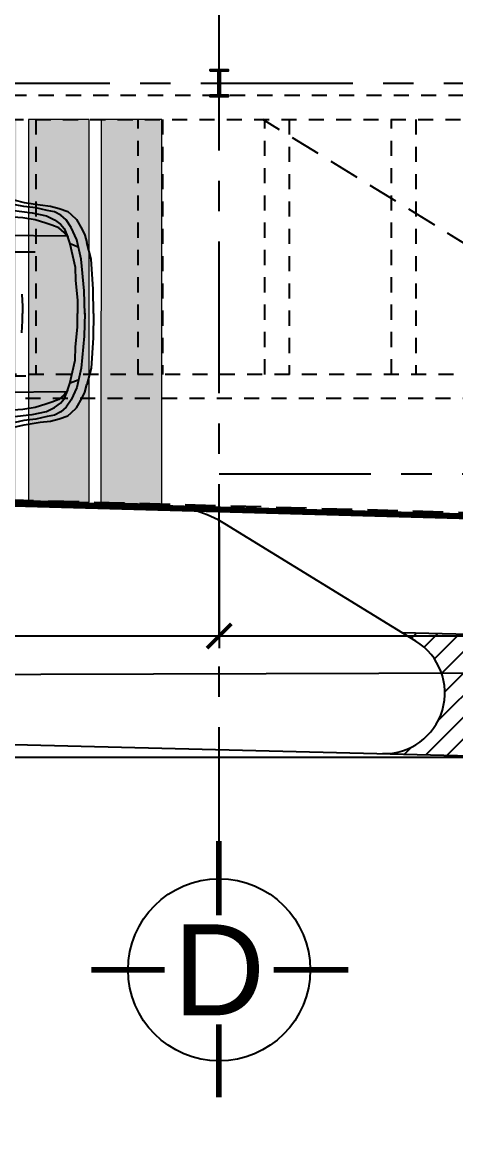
# Model space of a CAD drawing. Header units: metres. Extents: x -598 to 357, y -242 to 574.
# Drawn here: x -299.45 to -295.89, y 402.7 to 411.89 of the extents above; entities that cross this region are included whole.
import ezdxf
from ezdxf.enums import TextEntityAlignment as Align

# ---------------------------------------------------------------- set-up
doc = ezdxf.new("R2010")
doc.units = ezdxf.units.M
doc.header["$PDMODE"] = 3
for name, pattern in [('xref_Nivel PB$0$DASHED2', [0.375, 0.25, -0.125]), ('xref_Nivel PB$0$HIDDEN2', [0.1875, 0.125, -0.0625]), ('Zxref_Eje_Pb$0$ZXREF-EJES NTECH$0$XREF-EJES$0$CENTERX2', [4, 2.5, -0.5, 0.5, -0.5])]:
    doc.linetypes.add(name, pattern=pattern)
doc.layers.add('Muro Mamspoteria', color=5, linetype='Continuous', lineweight=9)
for name, color, linetype in [('xref_Nivel PB$0$B-bordillo', 1, 'Continuous'), ('xref_Nivel PB$0$C-columna metalica', 2, 'Continuous'), ('xref_Nivel PB$0$P-pergola', 2, 'Continuous'), ('xref_Nivel PB$0$R-rampa', 1, 'Continuous'), ('xref_Nivel PB$0$V-vehiculo', 8, 'Continuous'), ('xref_Nivel PB$0$Z-XREF', 7, 'Continuous'), ('Zxref_Eje_Pb$0$EJE-cota', 1, 'Continuous'), ('Zxref_Eje_Pb$0$EJE-Linea', 8, 'Continuous'), ('Zxref_Eje_Pb$0$EJE_CALLE', 1, 'Continuous'), ('Zxref_Eje_Pb$0$EJE_POLIGONO', 6, 'Continuous')]:
    doc.layers.add(name, color=color, linetype=linetype)
doc.layers.add('xref_Nivel PB$0$S-señalizacion', color=253, linetype='Continuous', lineweight=0, transparency=0.2)
doc.styles.add('Zxref_Eje_Pb$0$Standard', font='arial.ttf')
doc.styles.add('Zxref_Eje_Pb$0$TITULOS', font='X-HLVB1O', dxfattribs={"oblique": 5})
doc.dimstyles.new('Zxref_Eje_Pb$0$EJE', dxfattribs={"dimtxt": 0.375, "dimasz": 0.2, "dimexe": 0.1, "dimexo": 0.1, "dimgap": 0.1, "dimtad": 1, "dimzin": 0, "dimdsep": 46, "dimtxsty": 'Zxref_Eje_Pb$0$Standard', "dimblk": 'Zxref_Eje_Pb$0$_ArchTick', "dimcen": 0.1, "dimclrd": 256, "dimclre": 256, "dimclrt": 2, "dimaunit": 1, "dimadec": 3, "dimazin": 0, "dimtfac": 1, "dimtix": 1, "dimtmove": 2, "dimatfit": 3, "dimldrblk": 'Zxref_Eje_Pb$0$_ArchTick', "dimfxl": 0.2, "dimtfill": 1, "dimtolj": 1, "dimtzin": 0, "dimarcsym": 1})

# ---------------------------------------------------------------- blocks, each defined once
blk = doc.blocks.new('xref_Nivel PB$0$V26')
at = {"layer": 'xref_Nivel PB$0$V-vehiculo'}
for p, q in [((870.0755, 103.1301), (870.1609, 103.1094)), ((870.1609, 103.1094), (870.2928, 103.0888)), ((870.057, 103.045), (870.2263, 103.0255)), ((870.1569, 103.0755), (870.0847, 103.0893)), ((870.2569, 103.0644), (870.1569, 103.0755)), ((870.2263, 103.0255), (870.3429, 103.0006)), ((870.3485, 103.0422), (870.2569, 103.0644)), ((870.2928, 103.0888), (870.3756, 103.0784)), ((870.4088, 103.0314), (870.3485, 103.0422)), ((870.3756, 103.0784), (870.448, 103.0603)), ((870.4608, 103.0037), (870.4088, 103.0314)), ((870.448, 103.0603), (870.5205, 103.0345)), ((870.5058, 102.9656), (870.4608, 103.0037)), ((870.5205, 103.0345), (870.5463, 103.0112)), ((870.5463, 103.0112), (870.5903, 102.9699)), ((870.1486, 102.9839), (870.0237, 102.9923)), ((870.2513, 102.9673), (870.1486, 102.9839)), ((870.3374, 102.9396), (870.2513, 102.9673)), ((870.3873, 102.9229), (870.3374, 102.9396)), ((870.3429, 103.0006), (870.4096, 102.9673)), ((870.4456, 102.9007), (870.3873, 102.9229)), ((870.4096, 102.9673), (870.4595, 102.9312)), ((870.4595, 102.9312), (870.4901, 102.8952)), ((870.5474, 102.9033), (870.5058, 102.9656)), ((870.5903, 102.9699), (870.6369, 102.8872)), ((869.9633, 102.8402), (870.5128, 102.834)), ((870.4901, 102.8619), (870.4456, 102.9007)), ((870.4901, 102.8952), (870.5206, 102.8231)), ((870.515, 102.8314), (870.4901, 102.8619)), ((870.5128, 102.834), (870.537, 102.7682)), ((870.5925, 102.8029), (870.5474, 102.9033)), ((870.6369, 102.8872), (870.6602, 102.8407)), ((870.6602, 102.8407), (870.6757, 102.7786)), ((870.537, 102.7682), (870.5786, 102.5778)), ((870.6039, 102.7426), (870.54, 102.7676)), ((870.6306, 102.6436), (870.5925, 102.8029)), ((870.7103, 102.6436), (870.6757, 102.7786)), ((869.7289, 102.7031), (870.2502, 102.7031)), ((870.6549, 102.3805), (870.6306, 102.6436)), ((870.7276, 102.3943), (870.7103, 102.6436)), ((870.5786, 102.5778), (870.5821, 102.467)), ((870.5821, 102.467), (870.5994, 102.3043)), ((870.6583, 102.19), (870.6549, 102.3805)), ((870.7311, 102.1935), (870.7276, 102.3943)), ((870.142, 102.3528), (870.1454, 102.2524)), ((870.5994, 102.3043), (870.5994, 102.1938)), ((870.1454, 102.2524), (870.1454, 102.1938)), ((870.1454, 102.1352), (870.1454, 102.1938)), ((870.5994, 102.0833), (870.5994, 102.1938)), ((870.6583, 102.1975), (870.6549, 102.0071)), ((870.7311, 102.1941), (870.7276, 101.9933)), ((870.142, 102.0348), (870.1454, 102.1352)), ((870.5821, 101.9206), (870.5994, 102.0833)), ((870.6549, 102.0071), (870.6306, 101.744)), ((870.7276, 101.9933), (870.7103, 101.744)), ((870.5786, 101.8098), (870.5821, 101.9206)), ((870.537, 101.6193), (870.5786, 101.8098)), ((870.6306, 101.744), (870.5925, 101.5847)), ((870.7103, 101.744), (870.6757, 101.6089)), ((869.7392, 101.6821), (870.1727, 101.6821)), ((870.6039, 101.6449), (870.54, 101.62)), ((869.9633, 101.5473), (870.5128, 101.5535)), ((870.4901, 101.4924), (870.5206, 101.5645)), ((870.515, 101.5562), (870.4901, 101.5257)), ((870.5128, 101.5535), (870.537, 101.6193)), ((870.5925, 101.5847), (870.5474, 101.4843)), ((870.6369, 101.5004), (870.6602, 101.5469)), ((870.6602, 101.5469), (870.6757, 101.6089)), ((870.3374, 101.448), (870.2513, 101.4203)), ((870.3873, 101.4647), (870.3374, 101.448)), ((870.4456, 101.4868), (870.3873, 101.4647)), ((870.4096, 101.4203), (870.4595, 101.4563)), ((870.4901, 101.5257), (870.4456, 101.4868)), ((870.4595, 101.4563), (870.4901, 101.4924)), ((870.5474, 101.4843), (870.5058, 101.422)), ((870.5903, 101.4177), (870.6369, 101.5004)), ((870.1486, 101.4036), (870.0237, 101.3953)), ((870.057, 101.3426), (870.2263, 101.362)), ((870.2513, 101.4203), (870.1486, 101.4036)), ((870.2263, 101.362), (870.3429, 101.387)), ((870.3429, 101.387), (870.4096, 101.4203)), ((870.4088, 101.3562), (870.3485, 101.3454)), ((870.4608, 101.3839), (870.4088, 101.3562)), ((870.448, 101.3272), (870.5205, 101.3531)), ((870.5058, 101.422), (870.4608, 101.3839)), ((870.5205, 101.3531), (870.5463, 101.3763)), ((870.5463, 101.3763), (870.5903, 101.4177)), ((870.0755, 101.2575), (870.1609, 101.2781)), ((870.1569, 101.3121), (870.0847, 101.2982)), ((870.2569, 101.3232), (870.1569, 101.3121)), ((870.1609, 101.2781), (870.2928, 101.2988)), ((870.3485, 101.3454), (870.2569, 101.3232)), ((870.2928, 101.2988), (870.3756, 101.3091)), ((870.3756, 101.3091), (870.448, 101.3272))]:
    blk.add_line(p, q, dxfattribs=at)
blk = doc.blocks.new('Zxref_Eje_Pb$0$_ArchTick')
at = {"color": 0, "linetype": 'ByBlock', "const_width": 0.15}
blk.add_lwpolyline([(-0.5, -0.5), (0.5, 0.5)], dxfattribs=at)
blk = doc.blocks.new('*D200')
at = {"layer": 'Defpoints', "color": 0, "transparency": 16777216}
for p in [(54.531, 10.5687), (61.681, 10.5687), (61.681, 9.5687)]:
    blk.add_point(p, dxfattribs=at)
at = {"layer": 'Zxref_Eje_Pb$0$EJE-cota', "lineweight": -2, "transparency": 16777216}
for p, q in [((54.531, 10.4687), (54.531, 9.4687)), ((61.681, 10.4687), (61.681, 9.4687)), ((54.531, 9.5687), (61.681, 9.5687))]:
    blk.add_line(p, q, dxfattribs=at)
at = {"layer": 'Zxref_Eje_Pb$0$EJE-cota', "lineweight": -2, "transparency": 16777216, "xscale": 0.2, "yscale": 0.2, "zscale": 0.2, "rotation": 180}
blk.add_blockref('Zxref_Eje_Pb$0$_ArchTick', (54.531, 9.5687), dxfattribs=at)
at = {"layer": 'Zxref_Eje_Pb$0$EJE-cota', "lineweight": -2, "transparency": 16777216, "xscale": 0.2, "yscale": 0.2, "zscale": 0.2}
blk.add_blockref('Zxref_Eje_Pb$0$_ArchTick', (61.681, 9.5687), dxfattribs=at)
at = {"layer": 'Zxref_Eje_Pb$0$EJE-cota', "color": 2, "transparency": 16777216, "insert": (58.106, 9.8602), "char_height": 0.375, "attachment_point": 5, "style": 'Zxref_Eje_Pb$0$Standard', "bg_fill": 3, "box_fill_scale": 1.1, "bg_fill_color": 256, "bg_fill_true_color": 13158600, "bg_fill_transparency": 0}
blk.add_mtext('\\A1;7.15', dxfattribs=at)
blk = doc.blocks.new('*D182')
at = {"layer": 'Defpoints', "color": 0, "transparency": 16777216}
for p in [(61.681, 10.5687), (69.1338, 10.5687), (69.1338, 9.5687)]:
    blk.add_point(p, dxfattribs=at)
at = {"layer": 'Zxref_Eje_Pb$0$EJE-cota', "lineweight": -2, "transparency": 16777216}
for p, q in [((61.681, 10.4687), (61.681, 9.4687)), ((69.1338, 10.4687), (69.1338, 9.4687)), ((61.681, 9.5687), (69.1338, 9.5687))]:
    blk.add_line(p, q, dxfattribs=at)
at = {"layer": 'Zxref_Eje_Pb$0$EJE-cota', "lineweight": -2, "transparency": 16777216, "xscale": 0.2, "yscale": 0.2, "zscale": 0.2, "rotation": 180}
blk.add_blockref('Zxref_Eje_Pb$0$_ArchTick', (61.681, 9.5687), dxfattribs=at)
at = {"layer": 'Zxref_Eje_Pb$0$EJE-cota', "lineweight": -2, "transparency": 16777216, "xscale": 0.2, "yscale": 0.2, "zscale": 0.2}
blk.add_blockref('Zxref_Eje_Pb$0$_ArchTick', (69.1338, 9.5687), dxfattribs=at)
at = {"layer": 'Zxref_Eje_Pb$0$EJE-cota', "color": 2, "transparency": 16777216, "insert": (65.4074, 9.8594), "char_height": 0.375, "attachment_point": 5, "style": 'Zxref_Eje_Pb$0$Standard', "bg_fill": 3, "box_fill_scale": 1.1, "bg_fill_color": 256, "bg_fill_true_color": 13158600, "bg_fill_transparency": 0}
blk.add_mtext('\\A1;7.45', dxfattribs=at)
blk = doc.blocks.new('*D183')
at = {"layer": 'Defpoints', "color": 0, "transparency": 16777216}
for p in [(43.0415, 10.5687), (69.1338, 10.5687), (43.0415, 8.5687)]:
    blk.add_point(p, dxfattribs=at)
at = {"layer": 'Zxref_Eje_Pb$0$EJE-cota', "lineweight": -2, "transparency": 16777216}
for p, q in [((43.0415, 10.4687), (43.0415, 8.4687)), ((69.1338, 10.4687), (69.1338, 8.4687)), ((69.1338, 8.5687), (43.0415, 8.5687))]:
    blk.add_line(p, q, dxfattribs=at)
at = {"layer": 'Zxref_Eje_Pb$0$EJE-cota', "lineweight": -2, "transparency": 16777216, "xscale": 0.2, "yscale": 0.2, "zscale": 0.2, "rotation": 180}
blk.add_blockref('Zxref_Eje_Pb$0$_ArchTick', (43.0415, 8.5687), dxfattribs=at)
at = {"layer": 'Zxref_Eje_Pb$0$EJE-cota', "lineweight": -2, "transparency": 16777216, "xscale": 0.2, "yscale": 0.2, "zscale": 0.2}
blk.add_blockref('Zxref_Eje_Pb$0$_ArchTick', (69.1338, 8.5687), dxfattribs=at)
at = {"layer": 'Zxref_Eje_Pb$0$EJE-cota', "color": 2, "transparency": 16777216, "insert": (56.0876, 8.8602), "char_height": 0.375, "attachment_point": 5, "style": 'Zxref_Eje_Pb$0$Standard', "bg_fill": 3, "box_fill_scale": 1.1, "bg_fill_color": 256, "bg_fill_true_color": 13158600, "bg_fill_transparency": 0}
blk.add_mtext('\\A1;26.09', dxfattribs=at)
blk = doc.blocks.new('Zxref_Eje_Pb$0$EJE-1')
at = {"color": 5, "linetype": 'Continuous'}
for p, q in [((-0.01, 0.3), (-0.01, 0.7073)), ((0, 0.3), (0, 0.7073)), ((0.01, 0.3), (0.01, 0.7073)), ((-0.7, 0.01), (-0.3, 0.01)), ((-0.7, 0), (-0.3, 0)), ((0.3, 0.01), (0.7073, 0.01)), ((0.3, 0), (0.7073, 0)), ((-0.7, -0.01), (-0.3, -0.01)), ((0.3, -0.01), (0.7073, -0.01)), ((-0.01, -0.7), (-0.01, -0.3)), ((0, -0.7), (0, -0.3)), ((0.01, -0.7), (0.01, -0.3))]:
    blk.add_line(p, q, dxfattribs=at)
at = {"color": 8, "linetype": 'Continuous'}
blk.add_circle((0, 0), 0.5, dxfattribs=at)
at = {"color": 5, "style": 'Zxref_Eje_Pb$0$TITULOS', "oblique": 5}
blk.add_attdef('EJE', text='', height=0.5, dxfattribs=at).set_placement((0, 0), align=Align.MIDDLE)
blk = doc.blocks.new('Zxref_Eje_Pb')
at = {"layer": 'Zxref_Eje_Pb$0$EJE-Linea', "linetype": 'Zxref_Eje_Pb$0$ZXREF-EJES NTECH$0$XREF-EJES$0$CENTERX2', "ltscale": 0.5}
for points in [[(61.681, 7.5687), (61.681, 67.2287)], [(37.531, 14.1238), (73.531, 14.1238)], [(61.681, 10.9046), (73.531, 10.9046)]]:
    blk.add_lwpolyline(points, dxfattribs=at)
at = {"layer": 'Zxref_Eje_Pb$0$EJE_CALLE', "elevation": -897.687, "flags": 128}
blk.add_lwpolyline([(-6.0005, 9.2085), (12.8708, 9.2527), (33.962, 9.2857), (43.8143, 9.2963), (53.4444, 9.2952), (55.5387, 9.3026), (58.3553, 9.2494), (70.4164, 9.285), (84.8363, 9.2737), (91.8901, 9.1805), (107.0877, 9.2186)], dxfattribs=at)
at = {"layer": 'Zxref_Eje_Pb$0$EJE_POLIGONO', "const_width": 0.05, "flags": 128}
blk.add_lwpolyline([(42.5413, 11.1403), (42.5649, 63.413), (69.531, 63.2287), (69.6643, 10.3899), (42.5413, 11.1403)], dxfattribs=at)
ref = blk.add_blockref('Zxref_Eje_Pb$0$EJE-1', (61.681, 6.8187), dxfattribs=dict(xscale=1.5, yscale=1.5, zscale=1.5))
ref.add_attrib('EJE', 'D', dxfattribs={"color": 5, "height": 0.75, "style": 'Zxref_Eje_Pb$0$Standard'}).set_placement((61.681, 6.8187), align=Align.MIDDLE)
at = {"layer": 'Zxref_Eje_Pb$0$EJE-cota'}
dim = blk.add_linear_dim(base=(61.681, 9.5687), p1=(54.531, 10.5687), p2=(61.681, 10.5687), dimstyle='Zxref_Eje_Pb$0$EJE', dxfattribs=at)
dim.commit()
dim.dimension.update_dxf_attribs({"geometry": '*D200', "text_midpoint": (58.106, 9.8602)})
dim = blk.add_linear_dim(base=(69.1338, 9.5687), p1=(61.681, 10.5687), p2=(69.1338, 10.5687), dimstyle='Zxref_Eje_Pb$0$EJE', dxfattribs=at)
dim.commit()
dim.dimension.update_dxf_attribs({"geometry": '*D182', "text_midpoint": (65.4074, 9.8594)})
dim = blk.add_linear_dim(base=(43.0415, 8.5687), p1=(69.1338, 10.5687), p2=(43.0415, 10.5687), dimstyle='Zxref_Eje_Pb$0$EJE', dxfattribs=at)
dim.commit()
dim.dimension.update_dxf_attribs({"geometry": '*D183', "text_midpoint": (56.0876, 8.8602)})

msp = doc.modelspace()

# ---------------------------------------------------------------- hatches: boundary and pattern name
at = {"layer": 'xref_Nivel PB$0$R-rampa'}
h = msp.add_hatch(dxfattribs=at)
h.set_pattern_fill('ANSI31', color=256, scale=0.04)
h.set_pattern_definition([(45, (-701.17171, 426.8384), (-0.08980256, 0.08980256), [])])
h.paths.add_polyline_path([(-306.251, 407.1184), (-306.1668, 407.1645), (-306.8382, 407.1807), (-312.1229, 407.3275), (-312.6788, 407.0236, -0.130104), (-315.1633, 406.4115), (-306.8641, 406.181), (-306.0232, 406.1798, -0.76701)])
h.paths.add_polyline_path([(-289.7929, 406.3621), (-290.3634, 406.7133), (-296.3269, 406.8606), (-296.212, 406.7899, -0.765992), (-296.4864, 405.8643), (-289.8989, 405.7015), (-287.5492, 405.6346, -0.119622)])
at = {"layer": 'xref_Nivel PB$0$S-señalizacion', "transparency": 33554495}
h = msp.add_hatch(color=256, dxfattribs=at)
h.dxf.hatch_style = 1
h.paths.add_polyline_path([(-303.7032, 411.0883), (-304.2032, 411.0883), (-304.2032, 408.0817), (-303.7032, 408.0667)])
h.paths.add_polyline_path([(-303.1032, 411.0883), (-303.6032, 411.0883), (-303.6032, 408.0651), (-303.1036, 408.0513)])
h.paths.add_polyline_path([(-302.5032, 411.0883), (-303.0032, 411.0883), (-303.0037, 408.0485), (-302.5035, 408.0347)])
h.paths.add_polyline_path([(-301.9032, 411.0883), (-302.4032, 411.0883), (-302.4032, 408.0319), (-301.9036, 408.0181)])
h.paths.add_polyline_path([(-301.3032, 411.0881), (-301.8032, 411.0881), (-301.8032, 408.0153), (-301.305, 408.0015)])
h.paths.add_polyline_path([(-300.7032, 411.088), (-301.2032, 411.088), (-301.2032, 407.9987), (-300.7036, 407.9849)])
h.paths.add_polyline_path([(-300.1032, 411.088), (-300.6032, 411.088), (-300.6032, 407.9821), (-300.1036, 407.9683)])
h.paths.add_polyline_path([(-299.5032, 411.0878), (-300.0032, 411.0878), (-300.006, 407.9656), (-299.5063, 407.9517)])
h.paths.add_polyline_path([(-298.9032, 411.0878), (-299.4032, 411.0878), (-299.4032, 407.9489), (-298.9036, 407.9351)])
h.paths.add_polyline_path([(-298.3032, 411.0878), (-298.8032, 411.0878), (-298.8069, 407.9324), (-298.3036, 407.9185)])

# ---------------------------------------------------------------- linework, layer by layer
at = {"layer": 'xref_Nivel PB$0$B-bordillo', "linetype": 'xref_Nivel PB$0$DASHED2'}
for points in [[(-289.9899, 406.4834), (-297.4726, 411.0883)], [(-289.9899, 407.6885), (-316.9723, 408.4349)]]:
    msp.add_lwpolyline(points, dxfattribs=at)
at = {"layer": 'xref_Nivel PB$0$B-bordillo'}
msp.add_lwpolyline([(-296.4864, 405.8643, 0.765992), (-296.212, 406.7899), (-297.7846, 407.7577, 0.131239), (-298.279, 407.9056), (-304.2032, 408.0816, 0.133275), (-304.7126, 407.9594), (-306.251, 407.1184, 0.759023), (-306.0333, 406.1802), (-301.9564, 405.9994)], format="xyb", dxfattribs=at)
at = {"layer": 'xref_Nivel PB$0$B-bordillo', "flags": 128}
msp.add_lwpolyline([(-316.4906, 406.4484), (-306.8641, 406.181), (-304.7705, 406.1305), (-301.9564, 405.9994), (-289.8989, 405.7015), (-275.4849, 405.2914)], dxfattribs=at)
at = {"layer": 'xref_Nivel PB$0$P-pergola', "linetype": 'xref_Nivel PB$0$HIDDEN2'}
msp.add_lwpolyline([(-315.2946, 411.2883), (-289.8522, 411.2883), (-289.8522, 408.7883), (-315.2946, 408.7883)], dxfattribs=at)
at = {"layer": 'xref_Nivel PB$0$R-rampa', "flags": 128}
msp.add_lwpolyline([(-296.3269, 406.8606), (-290.485, 406.7163)], dxfattribs=at)
at = {"layer": 'xref_Nivel PB$0$S-señalizacion'}
for points in [[(-299.4032, 411.0878), (-299.4032, 407.9489), (-298.9036, 407.9351), (-298.9032, 411.0878), (-299.4032, 411.0878)], [(-298.8032, 411.0878), (-298.8069, 407.9324), (-298.3036, 407.9185), (-298.3032, 411.0878), (-298.8032, 411.0878)]]:
    msp.add_lwpolyline(points, dxfattribs=at)

# ---------------------------------------------------------------- block references
at = {"layer": 'xref_Nivel PB$0$V-vehiculo', "color": 253}
msp.add_blockref('xref_Nivel PB$0$V26', (-1169.598, 307.295), dxfattribs=at)

# ---------------------------------------------------------------- next in the draw order: block references
at = {"layer": 'xref_Nivel PB$0$Z-XREF'}
msp.add_blockref('Zxref_Eje_Pb', (-359.5136, 397.2645), dxfattribs=at)

# ---------------------------------------------------------------- next in the draw order: linework, layer by layer
at = {"flags": 128}
msp.add_lwpolyline([(-316.9723, 408.4048), (-316.9487, 460.6775), (-289.9827, 460.4932), (-289.8494, 407.6544), (-316.9723, 408.4048)], dxfattribs=at)
at = {"layer": 'Muro Mamspoteria'}
msp.add_circle((-306.5394, 472.2405), 101.758, dxfattribs=at)
at = {"layer": 'xref_Nivel PB$0$C-columna metalica'}
msp.add_lwpolyline([(-297.9077, 411.4858), (-297.9077, 411.5008), (-297.7577, 411.5008), (-297.7577, 411.4858), (-297.8252, 411.4858), (-297.8252, 411.2908), (-297.7577, 411.2908), (-297.7577, 411.2758), (-297.9077, 411.2758), (-297.9077, 411.2908), (-297.8402, 411.2908), (-297.8402, 411.4858)], close=True, dxfattribs=at)
at = {"layer": 'xref_Nivel PB$0$P-pergola', "linetype": 'xref_Nivel PB$0$HIDDEN2'}
msp.add_lwpolyline([(-315.0946, 411.0883), (-290.0522, 411.0883), (-290.0522, 408.9883), (-315.0946, 408.9883)], close=True, dxfattribs=at)
for points in [[(-299.3431, 411.0883), (-299.3431, 408.9883)], [(-298.4997, 408.9883), (-298.4997, 411.0883)], [(-298.2997, 411.0883), (-298.2997, 408.9883)], [(-297.4562, 408.9883), (-297.4562, 411.0883)], [(-297.2562, 411.0883), (-297.2562, 408.9883)], [(-296.4128, 408.9883), (-296.4128, 411.0883)], [(-296.2128, 411.0883), (-296.2128, 408.9883)]]:
    msp.add_lwpolyline(points, dxfattribs=at)

doc.saveas('drawing.dxf')
